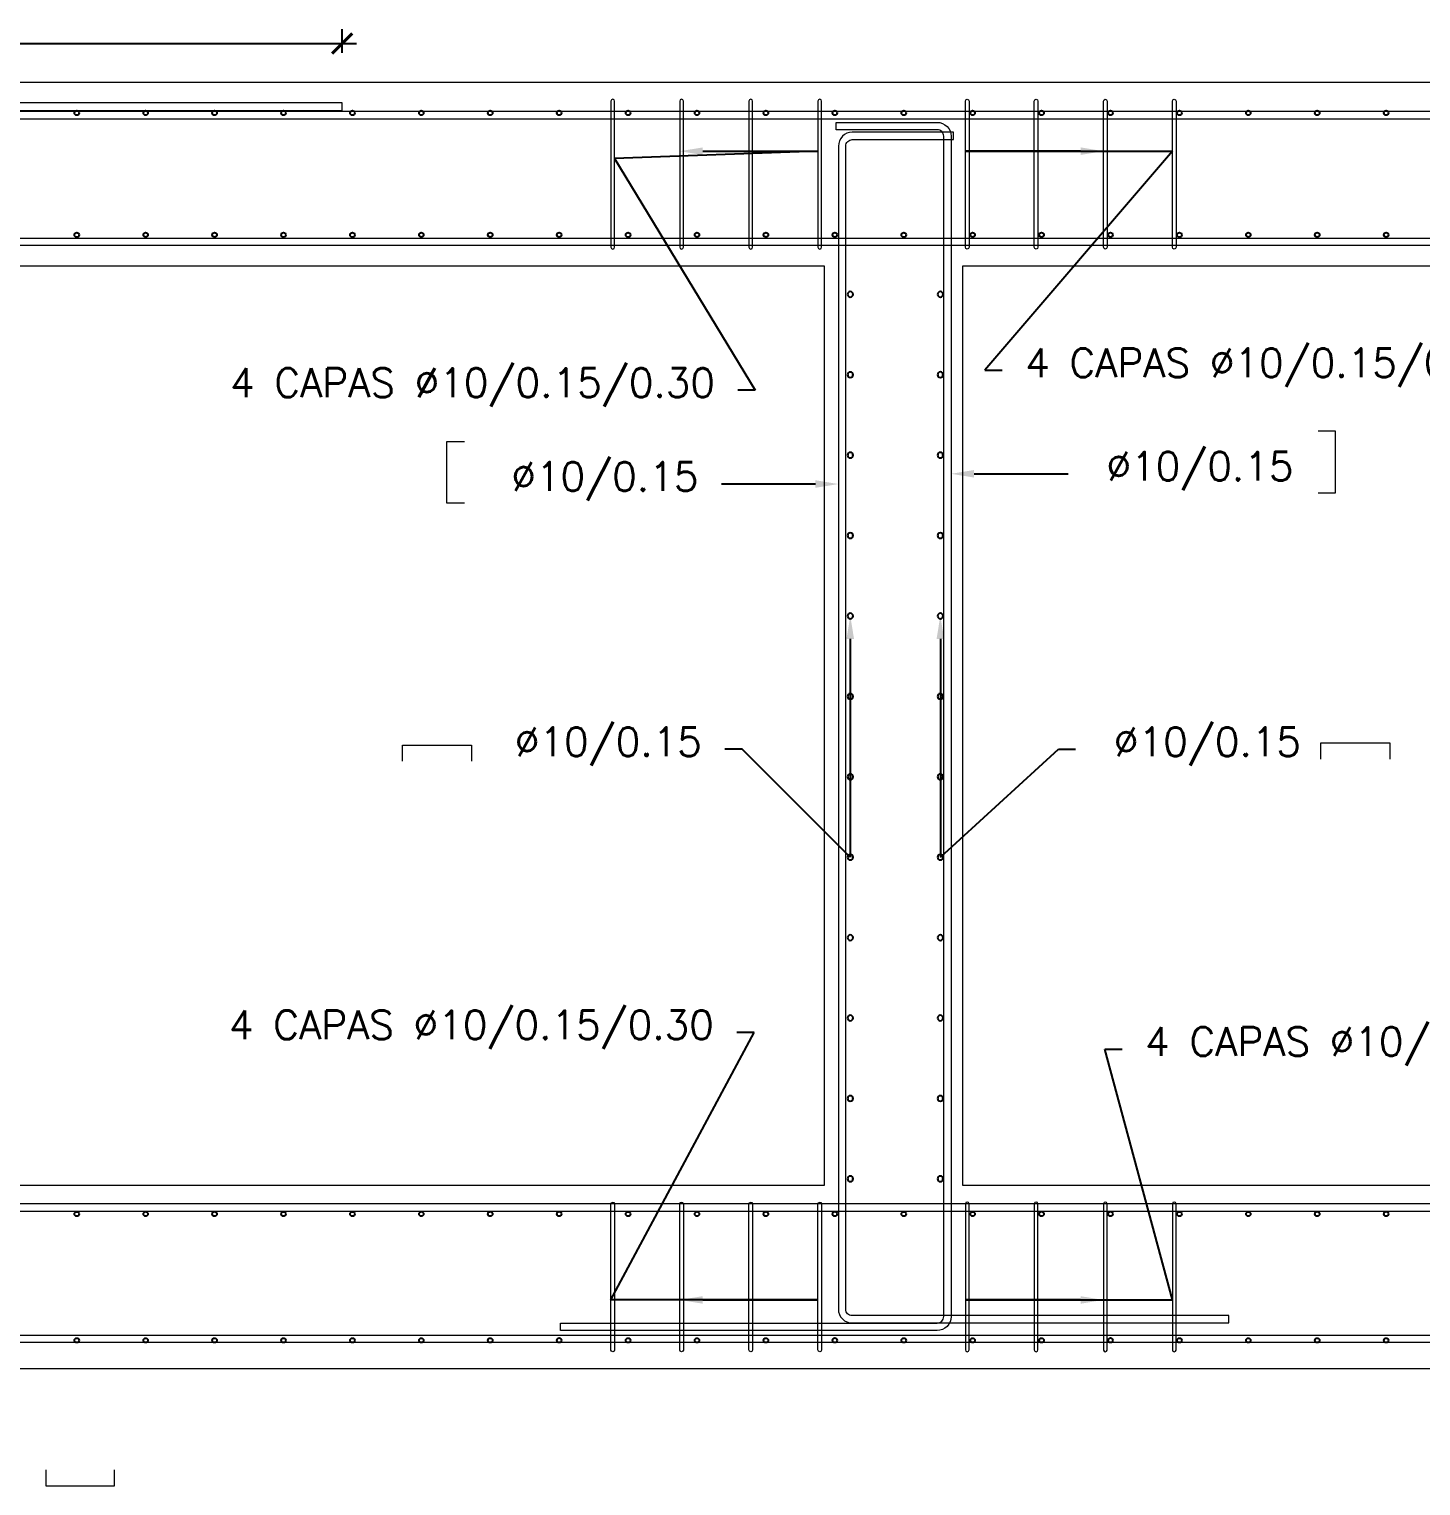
# Model space of a CAD drawing. Header units: metres. Extents: x 1291 to 1536, y 1774 to 1932.
# Drawn here: x 1356.186 to 1359.215, y 1789.94 to 1793.11 of the extents above; entities that cross this region are included whole.
import ezdxf
from ezdxf import colors
from ezdxf.entities.mleader import LeaderData, LeaderLine
from ezdxf.math import Vec2, Vec3

# ---------------------------------------------------------------- set-up
doc = ezdxf.new("R2010")
doc.units = ezdxf.units.M
doc.layers.add('Des', color=4, linetype='Continuous', lineweight=20)
doc.layers.add('YPSOM_ARMADURAS', color=164, linetype='Continuous')
doc.styles.add('YPSOM-TEXTO', font='romans.shx')
doc.dimstyles.new('YPSOM_25', dxfattribs={"dimscale": 0.025, "dimtxt": 2.5, "dimasz": 1.75, "dimexe": 1.25, "dimexo": 5, "dimtad": 1, "dimzin": 1, "dimdsep": 46, "dimtxsty": 'YPSOM-TEXTO', "dimblk": 'ARCHTICK', "dimcen": 0, "dimdle": 1.25, "dimclrd": 1, "dimclre": 9, "dimclrt": 2, "dimadec": 0, "dimazin": 0, "dimtfac": 1, "dimtmove": 0, "dimatfit": 3, "dimfxl": 1, "dimarcsym": 0})

# ---------------------------------------------------------------- blocks, each defined once
blk = doc.blocks.new('*U142')
at = {"layer": 'YPSOM_ARMADURAS'}
blk.add_circle((0, 0), 0.005, dxfattribs=at)
blk = doc.blocks.new('*U143')
at = {"layer": 'Des', "color": 0, "linetype": 'ByBlock', "lineweight": -2, "transparency": 16777216}
for p in [(-9.4755, -5.4879), (-9.6053, -5.5631), (-9.7351, -5.6383), (-9.8649, -5.7134), (-9.9947, -5.7886), (-10.1245, -5.8638), (-10.2543, -5.939), (-10.3841, -6.0142), (-10.5139, -6.0893), (-10.6437, -6.1645), (-10.7735, -6.2397), (-10.9033, -6.3149), (-11.0331, -6.39), (-11.1629, -6.4652), (-11.2927, -6.5404), (-11.4225, -6.6156), (-11.5523, -6.6907), (-11.6821, -6.7659), (-11.8119, -6.8411), (-11.9417, -6.9163)]:
    blk.add_blockref('*U142', p, dxfattribs=at)
blk = doc.blocks.new('*U138')
at = {"layer": 'YPSOM_ARMADURAS'}
blk.add_circle((0, 0), 0.005, dxfattribs=at)
blk = doc.blocks.new('*U139')
at = {"layer": 'Des', "color": 0, "linetype": 'ByBlock', "lineweight": -2, "transparency": 16777216}
for p in [(-9.4755, -5.4879), (-9.6053, -5.5631), (-9.7351, -5.6383), (-9.8649, -5.7134), (-9.9947, -5.7886), (-10.1245, -5.8638), (-10.2543, -5.939), (-10.3841, -6.0142), (-10.5139, -6.0893), (-10.6437, -6.1645), (-10.7735, -6.2397), (-10.9033, -6.3149), (-11.0331, -6.39), (-11.1629, -6.4652), (-11.2927, -6.5404), (-11.4225, -6.6156), (-11.5523, -6.6907), (-11.6821, -6.7659), (-11.8119, -6.8411), (-11.9417, -6.9163)]:
    blk.add_blockref('*U138', p, dxfattribs=at)
blk = doc.blocks.new('*U140')
at = {"layer": 'YPSOM_ARMADURAS'}
blk.add_circle((0, 0), 0.005, dxfattribs=at)
blk = doc.blocks.new('*U141')
at = {"layer": 'Des', "color": 0, "linetype": 'ByBlock', "lineweight": -2, "transparency": 16777216}
for p in [(-9.4755, -5.4879), (-9.6053, -5.5631), (-9.7351, -5.6383), (-9.8649, -5.7134), (-9.9947, -5.7886), (-10.1245, -5.8638), (-10.2543, -5.939), (-10.3841, -6.0142), (-10.5139, -6.0893), (-10.6437, -6.1645), (-10.7735, -6.2397), (-10.9033, -6.3149), (-11.0331, -6.39), (-11.1629, -6.4652), (-11.2927, -6.5404), (-11.4225, -6.6156), (-11.5523, -6.6907), (-11.6821, -6.7659), (-11.8119, -6.8411), (-11.9417, -6.9163)]:
    blk.add_blockref('*U140', p, dxfattribs=at)
blk = doc.blocks.new('*U210')
at = {"layer": 'YPSOM_ARMADURAS'}
blk.add_circle((0, 0), 0.005, dxfattribs=at)
blk = doc.blocks.new('*U211')
at = {"layer": 'Des', "color": 0, "linetype": 'ByBlock', "lineweight": -2, "transparency": 16777216}
for p in [(-9.4755, -5.4879), (-9.6053, -5.5631), (-9.7351, -5.6383), (-9.8649, -5.7134), (-9.9947, -5.7886), (-10.1245, -5.8638), (-10.2543, -5.939), (-10.3841, -6.0142), (-10.5139, -6.0893), (-10.6437, -6.1645), (-10.7735, -6.2397), (-10.9033, -6.3149), (-11.0331, -6.39), (-11.1629, -6.4652), (-11.2927, -6.5404), (-11.4225, -6.6156), (-11.5523, -6.6907), (-11.6821, -6.7659), (-11.8119, -6.8411), (-11.9417, -6.9163)]:
    blk.add_blockref('*U210', p, dxfattribs=at)
blk = doc.blocks.new('*U130')
at = {"layer": 'YPSOM_ARMADURAS'}
blk.add_circle((0, 0), 0.006, dxfattribs=at)
blk = doc.blocks.new('*U131')
at = {"layer": 'Des', "color": 0, "linetype": 'ByBlock', "lineweight": -2, "transparency": 16777216}
for p in [(0, 0), (0.0877, -0.1514), (0.1754, -0.3029), (0.2631, -0.4543), (0.3508, -0.6057), (0.4385, -0.7572), (0.5262, -0.9086), (0.6139, -1.06), (0.7017, -1.2115), (0.7894, -1.3629), (0.8771, -1.5144), (0.9648, -1.6658)]:
    blk.add_blockref('*U130', p, dxfattribs=at)
blk = doc.blocks.new('*U132')
at = {"layer": 'YPSOM_ARMADURAS'}
blk.add_circle((0, 0), 0.006, dxfattribs=at)
blk = doc.blocks.new('*U133')
at = {"layer": 'Des', "color": 0, "linetype": 'ByBlock', "lineweight": -2, "transparency": 16777216}
for p in [(0, 0), (0.0877, -0.1514), (0.1754, -0.3029), (0.2631, -0.4543), (0.3508, -0.6057), (0.4385, -0.7572), (0.5262, -0.9086), (0.6139, -1.06), (0.7017, -1.2115), (0.7894, -1.3629), (0.8771, -1.5144), (0.9648, -1.6658)]:
    blk.add_blockref('*U132', p, dxfattribs=at)
blk = doc.blocks.new('_ArchTick')
at = {"color": 0, "linetype": 'ByBlock', "const_width": 0.15}
blk.add_lwpolyline([(-0.5, -0.5), (0.5, 0.5)], dxfattribs=at)
blk = doc.blocks.new('*D217')
at = {"layer": 'Defpoints', "color": 0, "transparency": 16777216}
for p in [(1356.8668, 1793.079), (1354.9668, 1792.9148), (1356.8668, 1792.9335)]:
    blk.add_point(p, dxfattribs=at)
at = {"layer": 'Des', "color": 9, "lineweight": -2, "transparency": 16777216}
for p, q in [((1354.9668, 1793.0398), (1354.9668, 1793.1102)), ((1356.8668, 1793.0585), (1356.8668, 1793.1102))]:
    blk.add_line(p, q, dxfattribs=at)
at = {"layer": 'Des', "color": 1, "lineweight": -2, "transparency": 16777216}
blk.add_line((1354.9356, 1793.079), (1356.8981, 1793.079), dxfattribs=at)
at = {"layer": 'Des', "color": 1, "lineweight": -2, "transparency": 16777216, "xscale": 0.04375, "yscale": 0.04375, "zscale": 0.04375, "rotation": 180}
blk.add_blockref('_ArchTick', (1354.9668, 1793.079), dxfattribs=at)
at = {"layer": 'Des', "color": 1, "lineweight": -2, "transparency": 16777216, "xscale": 0.04375, "yscale": 0.04375, "zscale": 0.04375}
blk.add_blockref('_ArchTick', (1356.8668, 1793.079), dxfattribs=at)
at = {"layer": 'Des', "color": 2, "transparency": 16777216, "insert": (1355.9168, 1793.0321), "char_height": 0.0625, "attachment_point": 5, "rotation": 180, "style": 'YPSOM-TEXTO'}
blk.add_mtext('1.90', dxfattribs=at)
blk = doc.blocks.new('*U196')
at = {"layer": 'YPSOM_ARMADURAS'}
blk.add_circle((0, 0), 0.005, dxfattribs=at)
blk = doc.blocks.new('*U197')
at = {"layer": 'Des', "color": 0, "linetype": 'ByBlock', "lineweight": -2, "transparency": 16777216}
for p in [(-9.4755, -5.4879), (-9.6053, -5.5631), (-9.7351, -5.6383), (-9.8649, -5.7134), (-9.9947, -5.7886), (-10.1245, -5.8638), (-10.2543, -5.939), (-10.3841, -6.0142), (-10.5139, -6.0893), (-10.6437, -6.1645), (-10.7735, -6.2397), (-10.9033, -6.3149), (-11.0331, -6.39), (-11.1629, -6.4652), (-11.2927, -6.5404), (-11.4225, -6.6156), (-11.5523, -6.6907), (-11.6821, -6.7659), (-11.8119, -6.8411), (-11.9417, -6.9163)]:
    blk.add_blockref('*U196', p, dxfattribs=at)
blk = doc.blocks.new('*U188')
at = {"layer": 'YPSOM_ARMADURAS'}
blk.add_circle((0, 0), 0.005, dxfattribs=at)
blk = doc.blocks.new('*U189')
at = {"layer": 'Des', "color": 0, "linetype": 'ByBlock', "lineweight": -2, "transparency": 16777216}
for p in [(-9.4755, -5.4879), (-9.6053, -5.5631), (-9.7351, -5.6383), (-9.8649, -5.7134), (-9.9947, -5.7886), (-10.1245, -5.8638), (-10.2543, -5.939), (-10.3841, -6.0142), (-10.5139, -6.0893), (-10.6437, -6.1645), (-10.7735, -6.2397), (-10.9033, -6.3149), (-11.0331, -6.39), (-11.1629, -6.4652), (-11.2927, -6.5404), (-11.4225, -6.6156), (-11.5523, -6.6907), (-11.6821, -6.7659), (-11.8119, -6.8411), (-11.9417, -6.9163)]:
    blk.add_blockref('*U188', p, dxfattribs=at)
blk = doc.blocks.new('*U194')
at = {"layer": 'YPSOM_ARMADURAS'}
blk.add_circle((0, 0), 0.005, dxfattribs=at)
blk = doc.blocks.new('*U195')
at = {"layer": 'Des', "color": 0, "linetype": 'ByBlock', "lineweight": -2, "transparency": 16777216}
for p in [(-9.4755, -5.4879), (-9.6053, -5.5631), (-9.7351, -5.6383), (-9.8649, -5.7134), (-9.9947, -5.7886), (-10.1245, -5.8638), (-10.2543, -5.939), (-10.3841, -6.0142), (-10.5139, -6.0893), (-10.6437, -6.1645), (-10.7735, -6.2397), (-10.9033, -6.3149), (-11.0331, -6.39), (-11.1629, -6.4652), (-11.2927, -6.5404), (-11.4225, -6.6156), (-11.5523, -6.6907), (-11.6821, -6.7659), (-11.8119, -6.8411), (-11.9417, -6.9163)]:
    blk.add_blockref('*U194', p, dxfattribs=at)
blk = doc.blocks.new('*U192')
at = {"layer": 'YPSOM_ARMADURAS'}
blk.add_circle((0, 0), 0.005, dxfattribs=at)
blk = doc.blocks.new('*U193')
at = {"layer": 'Des', "color": 0, "linetype": 'ByBlock', "lineweight": -2, "transparency": 16777216}
for p in [(-9.4755, -5.4879), (-9.6053, -5.5631), (-9.7351, -5.6383), (-9.8649, -5.7134), (-9.9947, -5.7886), (-10.1245, -5.8638), (-10.2543, -5.939), (-10.3841, -6.0142), (-10.5139, -6.0893), (-10.6437, -6.1645), (-10.7735, -6.2397), (-10.9033, -6.3149), (-11.0331, -6.39), (-11.1629, -6.4652), (-11.2927, -6.5404), (-11.4225, -6.6156), (-11.5523, -6.6907), (-11.6821, -6.7659), (-11.8119, -6.8411), (-11.9417, -6.9163)]:
    blk.add_blockref('*U192', p, dxfattribs=at)
blk = doc.blocks.new('*U180')
at = {"layer": 'YPSOM_ARMADURAS'}
blk.add_circle((0, 0), 0.006, dxfattribs=at)
blk = doc.blocks.new('*U181')
at = {"layer": 'Des', "color": 0, "linetype": 'ByBlock', "lineweight": -2, "transparency": 16777216}
for p in [(0, 0), (0.0877, -0.1514), (0.1754, -0.3029), (0.2631, -0.4543), (0.3508, -0.6057), (0.4385, -0.7572), (0.5262, -0.9086), (0.6139, -1.06), (0.7017, -1.2115), (0.7894, -1.3629), (0.8771, -1.5144), (0.9648, -1.6658)]:
    blk.add_blockref('*U180', p, dxfattribs=at)
blk = doc.blocks.new('*U182')
at = {"layer": 'YPSOM_ARMADURAS'}
blk.add_circle((0, 0), 0.006, dxfattribs=at)
blk = doc.blocks.new('*U183')
at = {"layer": 'Des', "color": 0, "linetype": 'ByBlock', "lineweight": -2, "transparency": 16777216}
for p in [(0, 0), (0.0877, -0.1514), (0.1754, -0.3029), (0.2631, -0.4543), (0.3508, -0.6057), (0.4385, -0.7572), (0.5262, -0.9086), (0.6139, -1.06), (0.7017, -1.2115), (0.7894, -1.3629), (0.8771, -1.5144), (0.9648, -1.6658)]:
    blk.add_blockref('*U182', p, dxfattribs=at)
blk = doc.blocks.new('*D287')
at = {"layer": 'Defpoints', "color": 0, "transparency": 16777216}
for p in [(1356.8668, 1793.079), (1354.9668, 1792.9148), (1356.8668, 1792.9335)]:
    blk.add_point(p, dxfattribs=at)
at = {"layer": 'Des', "color": 9, "lineweight": -2, "transparency": 16777216}
for p, q in [((1354.9668, 1793.0398), (1354.9668, 1793.1102)), ((1356.8668, 1793.0585), (1356.8668, 1793.1102))]:
    blk.add_line(p, q, dxfattribs=at)
at = {"layer": 'Des', "color": 1, "lineweight": -2, "transparency": 16777216}
blk.add_line((1354.9356, 1793.079), (1356.8981, 1793.079), dxfattribs=at)
at = {"layer": 'Des', "color": 1, "lineweight": -2, "transparency": 16777216, "xscale": 0.04375, "yscale": 0.04375, "zscale": 0.04375, "rotation": 180}
blk.add_blockref('_ArchTick', (1354.9668, 1793.079), dxfattribs=at)
at = {"layer": 'Des', "color": 1, "lineweight": -2, "transparency": 16777216, "xscale": 0.04375, "yscale": 0.04375, "zscale": 0.04375}
blk.add_blockref('_ArchTick', (1356.8668, 1793.079), dxfattribs=at)
at = {"layer": 'Des', "color": 2, "transparency": 16777216, "insert": (1355.9168, 1793.0321), "char_height": 0.0625, "attachment_point": 5, "rotation": 180, "style": 'YPSOM-TEXTO'}
blk.add_mtext('1.90', dxfattribs=at)

msp = doc.modelspace()

# ---------------------------------------------------------------- linework, layer by layer
at = {"layer": 'Des', "color": 9, "elevation": 40.44465}
for points in [[(1345.01682, 1792.99446), (1362.51682, 1792.99446), (1362.51682, 1790.19446), (1345.01682, 1790.19446)], [(1345.01682, 1792.99446), (1362.51682, 1792.99446), (1362.51682, 1790.19446), (1345.01682, 1790.19446)], [(1357.91682, 1790.59446), (1357.91682, 1792.59446), (1353.91682, 1792.59446), (1353.91682, 1790.59446)], [(1357.91682, 1790.59446), (1357.91682, 1792.59446), (1353.91682, 1792.59446), (1353.91682, 1790.59446)], [(1362.21682, 1790.59446), (1362.21682, 1792.59446), (1358.21682, 1792.59446), (1358.21682, 1790.59446)], [(1362.21682, 1790.59446), (1362.21682, 1792.59446), (1358.21682, 1792.59446), (1358.21682, 1790.59446)]]:
    msp.add_lwpolyline(points, close=True, dxfattribs=at)
for points in [[(1356.86682, 1792.93346), (1356.86682, 1792.94946), (1345.09182, 1792.94946, 0.4142136), (1345.06182, 1792.91946), (1345.06182, 1792.59946), (1345.07782, 1792.59946), (1345.07782, 1792.91946, -0.4142136), (1345.09182, 1792.93346)], [(1356.86682, 1792.93346), (1356.86682, 1792.94946), (1345.09182, 1792.94946, 0.4142136), (1345.06182, 1792.91946), (1345.06182, 1792.59946), (1345.07782, 1792.59946), (1345.07782, 1792.91946, -0.4142136), (1345.09182, 1792.93346)], [(1357.4597, 1792.63554), (1357.4597, 1792.95354, 1), (1357.4517, 1792.95354), (1357.4517, 1792.63554, 1)], [(1357.4597, 1792.63554), (1357.4597, 1792.95354, 1), (1357.4517, 1792.95354), (1357.4517, 1792.63554, 1)], [(1357.6097, 1792.63554), (1357.6097, 1792.95354, 1), (1357.6017, 1792.95354), (1357.6017, 1792.63554, 1)], [(1357.6097, 1792.63554), (1357.6097, 1792.95354, 1), (1357.6017, 1792.95354), (1357.6017, 1792.63554, 1)], [(1357.76031, 1792.63546), (1357.76031, 1792.95346, 1), (1357.75231, 1792.95346), (1357.75231, 1792.63546, 1)], [(1357.76031, 1792.63546), (1357.76031, 1792.95346, 1), (1357.75231, 1792.95346), (1357.75231, 1792.63546, 1)], [(1357.91031, 1792.63546), (1357.91031, 1792.95346, 1), (1357.90231, 1792.95346), (1357.90231, 1792.63546, 1)], [(1357.91031, 1792.63546), (1357.91031, 1792.95346, 1), (1357.90231, 1792.95346), (1357.90231, 1792.63546, 1)], [(1358.22332, 1792.63546), (1358.22332, 1792.95346, -1), (1358.23132, 1792.95346), (1358.23132, 1792.63546, -1)], [(1358.22332, 1792.63546), (1358.22332, 1792.95346, -1), (1358.23132, 1792.95346), (1358.23132, 1792.63546, -1)], [(1358.37332, 1792.63546), (1358.37332, 1792.95346, -1), (1358.38132, 1792.95346), (1358.38132, 1792.63546, -1)], [(1358.37332, 1792.63546), (1358.37332, 1792.95346, -1), (1358.38132, 1792.95346), (1358.38132, 1792.63546, -1)], [(1358.52393, 1792.63554), (1358.52393, 1792.95354, -1), (1358.53193, 1792.95354), (1358.53193, 1792.63554, -1)], [(1358.52393, 1792.63554), (1358.52393, 1792.95354, -1), (1358.53193, 1792.95354), (1358.53193, 1792.63554, -1)], [(1358.67393, 1792.63554), (1358.67393, 1792.95354, -1), (1358.68193, 1792.95354), (1358.68193, 1792.63554, -1)], [(1358.67393, 1792.63554), (1358.67393, 1792.95354, -1), (1358.68193, 1792.95354), (1358.68193, 1792.63554, -1)], [(1354.96682, 1792.93079), (1354.96682, 1792.91479), (1362.3935, 1792.91479, -0.4142136), (1362.4075, 1792.90079), (1362.4075, 1792.58079), (1362.4235, 1792.58079), (1362.4235, 1792.90079, 0.4142136), (1362.3935, 1792.93079)], [(1354.96682, 1792.93079), (1354.96682, 1792.91479), (1362.3935, 1792.91479, -0.4142136), (1362.4075, 1792.90079), (1362.4075, 1792.58079), (1362.4235, 1792.58079), (1362.4235, 1792.90079, 0.4142136), (1362.3935, 1792.93079)], [(1362.39802, 1792.90563), (1362.39802, 1792.66946, -0.4142136), (1362.36802, 1792.63946), (1345.14021, 1792.63946, -0.4142136), (1345.11021, 1792.66946), (1345.11021, 1792.89621), (1345.12621, 1792.89621), (1345.12621, 1792.66946, 0.4142136), (1345.14021, 1792.65546), (1362.36802, 1792.65546, 0.4142136), (1362.38202, 1792.66946), (1362.38202, 1792.90563)], [(1362.39802, 1792.90563), (1362.39802, 1792.66946, -0.4142136), (1362.36802, 1792.63946), (1345.14021, 1792.63946, -0.4142136), (1345.11021, 1792.66946), (1345.11021, 1792.89621), (1345.12621, 1792.89621), (1345.12621, 1792.66946, 0.4142136), (1345.14021, 1792.65546), (1362.36802, 1792.65546, 0.4142136), (1362.38202, 1792.66946), (1362.38202, 1792.90563)], [(1358.79682, 1790.31017), (1357.97682, 1790.31017, -0.4142136), (1357.96282, 1790.32417), (1357.96313, 1792.85574, -0.4142136), (1357.97713, 1792.86974), (1358.19713, 1792.86974), (1358.19713, 1792.88574), (1357.97713, 1792.88574, 0.4142136), (1357.94713, 1792.85574), (1357.94682, 1790.32417, 0.4142136), (1357.97682, 1790.29417), (1358.79682, 1790.29417)], [(1358.79682, 1790.31017), (1357.97682, 1790.31017, -0.4142136), (1357.96282, 1790.32417), (1357.96313, 1792.85574, -0.4142136), (1357.97713, 1792.86974), (1358.19713, 1792.86974), (1358.19713, 1792.88574), (1357.97713, 1792.88574, 0.4142136), (1357.94713, 1792.85574), (1357.94682, 1790.32417, 0.4142136), (1357.97682, 1790.29417), (1358.79682, 1790.29417)], [(1350.89182, 1790.25187), (1350.89182, 1790.26787), (1362.44182, 1790.26787, 0.4142136), (1362.45582, 1790.28187), (1362.45582, 1792.04446), (1362.47182, 1792.04446), (1362.47182, 1790.28187, -0.4142136), (1362.44182, 1790.25187)], [(1350.89182, 1790.25187), (1350.89182, 1790.26787), (1362.44182, 1790.26787, 0.4142136), (1362.45582, 1790.28187), (1362.45582, 1792.04446), (1362.47182, 1792.04446), (1362.47182, 1790.28187, -0.4142136), (1362.44182, 1790.25187)], [(1362.44285, 1790.23419), (1362.44285, 1790.52378, 0.4142136), (1362.41285, 1790.55378), (1345.11544, 1790.55378, 0.4142136), (1345.08544, 1790.52378), (1345.08544, 1790.23498), (1345.10144, 1790.23498), (1345.10144, 1790.52378, -0.4142136), (1345.11544, 1790.53778), (1362.41285, 1790.53778, -0.4142136), (1362.42685, 1790.52378), (1362.42685, 1790.23419)], [(1362.44285, 1790.23419), (1362.44285, 1790.52378, 0.4142136), (1362.41285, 1790.55378), (1345.11544, 1790.55378, 0.4142136), (1345.08544, 1790.52378), (1345.08544, 1790.23498), (1345.10144, 1790.23498), (1345.10144, 1790.52378, -0.4142136), (1345.11544, 1790.53778), (1362.41285, 1790.53778, -0.4142136), (1362.42685, 1790.52378), (1362.42685, 1790.23419)], [(1357.4597, 1790.55338), (1357.4597, 1790.23538, -1), (1357.4517, 1790.23538), (1357.4517, 1790.55338, -1)], [(1357.4597, 1790.55338), (1357.4597, 1790.23538, -1), (1357.4517, 1790.23538), (1357.4517, 1790.55338, -1)], [(1357.6097, 1790.55338), (1357.6097, 1790.23538, -1), (1357.6017, 1790.23538), (1357.6017, 1790.55338, -1)], [(1357.6097, 1790.55338), (1357.6097, 1790.23538, -1), (1357.6017, 1790.23538), (1357.6017, 1790.55338, -1)], [(1357.76031, 1790.55346), (1357.76031, 1790.23546, -1), (1357.75231, 1790.23546), (1357.75231, 1790.55346, -1)], [(1357.76031, 1790.55346), (1357.76031, 1790.23546, -1), (1357.75231, 1790.23546), (1357.75231, 1790.55346, -1)], [(1357.91031, 1790.55346), (1357.91031, 1790.23546, -1), (1357.90231, 1790.23546), (1357.90231, 1790.55346, -1)], [(1357.91031, 1790.55346), (1357.91031, 1790.23546, -1), (1357.90231, 1790.23546), (1357.90231, 1790.55346, -1)], [(1358.22332, 1790.55346), (1358.22332, 1790.23546, 1), (1358.23132, 1790.23546), (1358.23132, 1790.55346, 1)], [(1358.22332, 1790.55346), (1358.22332, 1790.23546, 1), (1358.23132, 1790.23546), (1358.23132, 1790.55346, 1)], [(1358.37332, 1790.55346), (1358.37332, 1790.23546, 1), (1358.38132, 1790.23546), (1358.38132, 1790.55346, 1)], [(1358.37332, 1790.55346), (1358.37332, 1790.23546, 1), (1358.38132, 1790.23546), (1358.38132, 1790.55346, 1)], [(1358.52393, 1790.55338), (1358.52393, 1790.23538, 1), (1358.53193, 1790.23538), (1358.53193, 1790.55338, 1)], [(1358.52393, 1790.55338), (1358.52393, 1790.23538, 1), (1358.53193, 1790.23538), (1358.53193, 1790.55338, 1)], [(1358.67393, 1790.55338), (1358.67393, 1790.23538, 1), (1358.68193, 1790.23538), (1358.68193, 1790.55338, 1)], [(1358.67393, 1790.55338), (1358.67393, 1790.23538, 1), (1358.68193, 1790.23538), (1358.68193, 1790.55338, 1)]]:
    msp.add_lwpolyline(points, format="xyb", close=True, dxfattribs=at)
msp.add_lwpolyline([(1357.94217, 1792.8913), (1357.94217, 1792.9073), (1358.16217, 1792.9073, -0.4142136), (1358.19217, 1792.8773), (1358.19217, 1790.308, -0.4142136), (1358.16217, 1790.278), (1357.34217, 1790.278), (1357.34217, 1790.294), (1358.16217, 1790.294, 0.4142136), (1358.17617, 1790.308), (1358.17617, 1792.8773, 0.4142136), (1358.16217, 1792.8913), (1357.94217, 1792.8913)], format="xyb", dxfattribs=at)
msp.add_lwpolyline([(1357.94217, 1792.8913), (1357.94217, 1792.9073), (1358.16217, 1792.9073, -0.4142136), (1358.19217, 1792.8773), (1358.19217, 1790.308, -0.4142136), (1358.16217, 1790.278), (1357.34217, 1790.278), (1357.34217, 1790.294), (1358.16217, 1790.294, 0.4142136), (1358.17617, 1790.308), (1358.17617, 1792.8773, 0.4142136), (1358.16217, 1792.8913), (1357.94217, 1792.8913)], format="xyb", dxfattribs=at)
at = {"layer": 'Des', "color": 9, "elevation": 76.49915}
for points in [[(1358.9913, 1792.10093), (1359.02915, 1792.10093), (1359.02915, 1792.23521), (1358.9913, 1792.23521)], [(1358.9913, 1792.10093), (1359.02915, 1792.10093), (1359.02915, 1792.23521), (1358.9913, 1792.23521)], [(1357.13281, 1792.07863), (1357.09496, 1792.07863), (1357.09496, 1792.21291), (1357.13281, 1792.21291)], [(1357.13281, 1792.07863), (1357.09496, 1792.07863), (1357.09496, 1792.21291), (1357.13281, 1792.21291)], [(1356.99806, 1791.51675), (1356.99806, 1791.55175), (1357.14806, 1791.55175), (1357.14806, 1791.51675)], [(1356.99806, 1791.51675), (1356.99806, 1791.55175), (1357.14806, 1791.55175), (1357.14806, 1791.51675)], [(1358.99708, 1791.52161), (1358.99708, 1791.55661), (1359.14708, 1791.55661), (1359.14708, 1791.52161)], [(1358.99708, 1791.52161), (1358.99708, 1791.55661), (1359.14708, 1791.55661), (1359.14708, 1791.52161)], [(1356.22169, 1789.97467), (1356.22169, 1789.93967), (1356.37169, 1789.93967), (1356.37169, 1789.97467)], [(1356.22169, 1789.97467), (1356.22169, 1789.93967), (1356.37169, 1789.93967), (1356.37169, 1789.97467)]]:
    msp.add_lwpolyline(points, dxfattribs=at)

# ---------------------------------------------------------------- block references
at = {"layer": 'Des', "color": 9, "rotation": 149.9219293539946}
for name, p in [('*U141', (1345.33915, 1792.92789, 40.44465)), ('*U195', (1345.33915, 1792.92789, 40.44465)), ('*U211', (1345.33915, 1792.66242, 40.44465)), ('*U193', (1345.33915, 1792.66242, 40.44465)), ('*U143', (1345.33915, 1790.53146, 40.44465)), ('*U197', (1345.33915, 1790.53146, 40.44465)), ('*U139', (1345.33915, 1790.25646, 40.44465)), ('*U189', (1345.33915, 1790.25646, 40.44465))]:
    msp.add_blockref(name, p, dxfattribs=at)
at = {"layer": 'Des', "color": 9, "xscale": -1, "rotation": 210.0780705469837}
for name, p in [('*U133', (1357.97282, 1790.60792, 40.44465)), ('*U183', (1357.97282, 1790.60792, 40.44465)), ('*U131', (1358.16882, 1790.60793, 40.44465)), ('*U181', (1358.16882, 1790.60793, 40.44465))]:
    msp.add_blockref(name, p, dxfattribs=at)

# ---------------------------------------------------------------- dimensions: what is measured, and where the dimension line sits
at = {"layer": 'Des', "color": 9}
for picture in ['*D217', '*D287']:
    dim = msp.add_linear_dim(base=(1356.86682, 1793.07897, 40.44465), p1=(1354.96682, 1792.91479, 40.44465), p2=(1356.86682, 1792.93346, 40.44465), dimstyle='YPSOM_25', dxfattribs=at)
    dim.commit()
    dim.dimension.update_dxf_attribs({"geometry": picture, "text_midpoint": (1355.91682, 1793.0321, 40.44465)})

# ---------------------------------------------------------------- leaders
ml = msp.add_multileader_mtext('Standard', dxfattribs=at)
ml.set_content('4 CAPAS Ø10/0.15/0.30', color=2, style='YPSOM-TEXTO')
ml.set_leader_properties(color=1)
ml.build(insert=Vec2(0, 0))
ml.multileader.update_dxf_attribs({"text_left_attachment_type": 2, "text_right_attachment_type": 2, "dogleg_length": 1.5, "arrow_head_size": 0.05, "scale": 0.025})
ctx = ml.context
ctx.base_point, ctx.scale, ctx.char_height, ctx.arrow_head_size, ctx.landing_gap_size, ctx.plane_origin, ctx.plane_x_axis, ctx.plane_y_axis = Vec3(1356.43779, 1792.32435, 40.44465), 0.025, 0.0625, 0.05, 0.05, Vec3(1358.4017, 1792.74454, 40.44465), Vec3(1, 0, 0), Vec3(0, 1, 0)
ctx.left_attachment, ctx.right_attachment, ctx.text_align_type = 2, 2, 2
notes = []
notes.append((ctx, [(1, (1, 1, 0), (1357.76577, 1792.32435, 40.44465), (-1, 0, 0), 0.0375, [(0, [(1357.6017, 1792.84454, 40.44465), (1357.7517, 1792.84454, 40.44465), (1357.9017, 1792.84454, 40.44465), (1357.4597, 1792.8286, 40.44465)], 0, [])])]))
ctx.mtext.insert, ctx.mtext.text_direction, ctx.mtext.alignment, ctx.mtext.flow_direction = Vec3(1357.67827, 1792.37197, 40.44465), Vec3(1, 0, 0), 3, 5
ml = msp.add_multileader_mtext('Standard', dxfattribs=at)
ml.set_content('4 CAPAS Ø10/0.15/0.30', color=2, style='YPSOM-TEXTO')
ml.set_leader_properties(color=1)
ml.build(insert=Vec2(0, 0))
ml.multileader.update_dxf_attribs({"text_left_attachment_type": 2, "text_right_attachment_type": 2, "dogleg_length": 1.5, "arrow_head_size": 0.05, "scale": 0.025})
ctx = ml.context
ctx.base_point, ctx.scale, ctx.char_height, ctx.arrow_head_size, ctx.landing_gap_size, ctx.plane_origin, ctx.plane_x_axis, ctx.plane_y_axis = Vec3(1356.43779, 1792.32435, 40.44465), 0.025, 0.0625, 0.05, 0.05, Vec3(1358.4017, 1792.74454, 40.44465), Vec3(1, 0, 0), Vec3(0, 1, 0)
ctx.left_attachment, ctx.right_attachment, ctx.text_align_type = 2, 2, 2
notes.append((ctx, [(1, (1, 1, 0), (1357.76577, 1792.32435, 40.44465), (-1, 0, 0), 0.0375, [(0, [(1357.6017, 1792.84454, 40.44465), (1357.7517, 1792.84454, 40.44465), (1357.9017, 1792.84454, 40.44465), (1357.4597, 1792.8286, 40.44465)], 0, [])])]))
ctx.mtext.insert, ctx.mtext.text_direction, ctx.mtext.alignment, ctx.mtext.flow_direction = Vec3(1357.67827, 1792.37197, 40.44465), Vec3(1, 0, 0), 3, 5
ml = msp.add_multileader_mtext('Standard', dxfattribs=at)
ml.set_content('4 CAPAS Ø10/0.15/0.30', color=2, style='YPSOM-TEXTO')
ml.set_leader_properties(color=1)
ml.build(insert=Vec2(0, 0))
ml.multileader.update_dxf_attribs({"text_left_attachment_type": 2, "text_right_attachment_type": 2, "dogleg_length": 1.5, "arrow_head_size": 0.05, "scale": 0.025})
ctx = ml.context
ctx.base_point, ctx.scale, ctx.char_height, ctx.arrow_head_size, ctx.landing_gap_size, ctx.plane_origin, ctx.plane_x_axis, ctx.plane_y_axis = Vec3(1358.30348, 1792.36763, 40.44465), 0.025, 0.0625, 0.05, 0.05, Vec3(1358.72393, 1792.74462, 40.44465), Vec3(1, 0, 0), Vec3(0, 1, 0)
ctx.left_attachment, ctx.right_attachment = 2, 2
notes.append((ctx, [(1, (1, 1, 0), (1358.26598, 1792.36763, 40.44465), (1, 0, 0), 0.0375, [(2, [(1358.52393, 1792.84462, 40.44465), (1358.37393, 1792.84462, 40.44465), (1358.22393, 1792.84462, 40.44465), (1358.67393, 1792.84462, 40.44465)], 0, [])])]))
ctx.mtext.insert, ctx.mtext.text_direction, ctx.mtext.rotation, ctx.mtext.flow_direction = Vec3(1358.35348, 1792.41525, 40.44465), Vec3(1, 0, 0), 6.2831853, 5
ml = msp.add_multileader_mtext('Standard', dxfattribs=at)
ml.set_content('4 CAPAS Ø10/0.15/0.30', color=2, style='YPSOM-TEXTO')
ml.set_leader_properties(color=1)
ml.build(insert=Vec2(0, 0))
ml.multileader.update_dxf_attribs({"text_left_attachment_type": 2, "text_right_attachment_type": 2, "dogleg_length": 1.5, "arrow_head_size": 0.05, "scale": 0.025})
ctx = ml.context
ctx.base_point, ctx.scale, ctx.char_height, ctx.arrow_head_size, ctx.landing_gap_size, ctx.plane_origin, ctx.plane_x_axis, ctx.plane_y_axis = Vec3(1358.30348, 1792.36763, 40.44465), 0.025, 0.0625, 0.05, 0.05, Vec3(1358.72393, 1792.74462, 40.44465), Vec3(1, 0, 0), Vec3(0, 1, 0)
ctx.left_attachment, ctx.right_attachment = 2, 2
notes.append((ctx, [(1, (1, 1, 0), (1358.26598, 1792.36763, 40.44465), (1, 0, 0), 0.0375, [(2, [(1358.52393, 1792.84462, 40.44465), (1358.37393, 1792.84462, 40.44465), (1358.22393, 1792.84462, 40.44465), (1358.67393, 1792.84462, 40.44465)], 0, [])])]))
ctx.mtext.insert, ctx.mtext.text_direction, ctx.mtext.rotation, ctx.mtext.flow_direction = Vec3(1358.35348, 1792.41525, 40.44465), Vec3(1, 0, 0), 6.2831853, 5
ml = msp.add_multileader_mtext('Standard', dxfattribs=at)
ml.set_content('Ø10/0.15', color=2, style='YPSOM-TEXTO')
ml.set_leader_properties(color=1)
ml.build(insert=Vec2(0, 0))
ml.multileader.update_dxf_attribs({"text_left_attachment_type": 2, "text_right_attachment_type": 2, "dogleg_length": 1.5, "arrow_head_size": 0.05, "scale": 0.025})
ctx = ml.context
ctx.base_point, ctx.scale, ctx.char_height, ctx.arrow_head_size, ctx.landing_gap_size, ctx.plane_origin, ctx.plane_x_axis, ctx.plane_y_axis = Vec3(1358.44697, 1792.14244, 40.44465), 0.025, 0.0625, 0.05, 0.05, Vec3(1358.69217, 1792.14244, 40.44465), Vec3(1, 0, 0), Vec3(0, 1, 0)
ctx.left_attachment, ctx.right_attachment, ctx.text_align_type = 2, 2, 2
notes.append((ctx, [(0, (1, 1, 0), (1358.40947, 1792.14244, 40.44465), (1, 0, 0), 0.0375, [(0, [(1358.19217, 1792.14244, 40.44465)], 0, [])])]))
ctx.mtext.insert, ctx.mtext.text_direction, ctx.mtext.alignment, ctx.mtext.flow_direction = Vec3(1358.93744, 1792.19006, 40.44465), Vec3(1, 0, 0), 3, 5
ml = msp.add_multileader_mtext('Standard', dxfattribs=at)
ml.set_content('Ø10/0.15', color=2, style='YPSOM-TEXTO')
ml.set_leader_properties(color=1)
ml.build(insert=Vec2(0, 0))
ml.multileader.update_dxf_attribs({"text_left_attachment_type": 2, "text_right_attachment_type": 2, "dogleg_length": 1.5, "arrow_head_size": 0.05, "scale": 0.025})
ctx = ml.context
ctx.base_point, ctx.scale, ctx.char_height, ctx.arrow_head_size, ctx.landing_gap_size, ctx.plane_origin, ctx.plane_x_axis, ctx.plane_y_axis = Vec3(1358.44697, 1792.14244, 40.44465), 0.025, 0.0625, 0.05, 0.05, Vec3(1358.69217, 1792.14244, 40.44465), Vec3(1, 0, 0), Vec3(0, 1, 0)
ctx.left_attachment, ctx.right_attachment, ctx.text_align_type = 2, 2, 2
notes.append((ctx, [(0, (1, 1, 0), (1358.40947, 1792.14244, 40.44465), (1, 0, 0), 0.0375, [(0, [(1358.19217, 1792.14244, 40.44465)], 0, [])])]))
ctx.mtext.insert, ctx.mtext.text_direction, ctx.mtext.alignment, ctx.mtext.flow_direction = Vec3(1358.93744, 1792.19006, 40.44465), Vec3(1, 0, 0), 3, 5
ml = msp.add_multileader_mtext('Standard', dxfattribs=at)
ml.set_content('Ø10/0.15', color=2, style='YPSOM-TEXTO')
ml.set_leader_properties(color=1)
ml.build(insert=Vec2(0, 0))
ml.multileader.update_dxf_attribs({"text_left_attachment_type": 2, "text_right_attachment_type": 2, "dogleg_length": 1.5, "arrow_head_size": 0.05, "scale": 0.025})
ctx = ml.context
ctx.base_point, ctx.scale, ctx.char_height, ctx.arrow_head_size, ctx.landing_gap_size, ctx.plane_origin, ctx.plane_x_axis, ctx.plane_y_axis = Vec3(1357.15177, 1792.12014, 40.44465), 0.025, 0.0625, 0.05, 0.05, Vec3(1358.44704, 1792.12014, 40.44465), Vec3(1, 0, 0), Vec3(0, 1, 0)
ctx.left_attachment, ctx.right_attachment, ctx.text_align_type = 2, 2, 2
notes.append((ctx, [(0, (1, 1, 0), (1357.72975, 1792.12014, 40.44465), (-1, 0, 0), 0.0375, [(0, [(1357.94704, 1792.12014, 40.44465)], 0, [])])]))
ctx.mtext.insert, ctx.mtext.text_direction, ctx.mtext.rotation, ctx.mtext.alignment, ctx.mtext.flow_direction = Vec3(1357.64225, 1792.16776, 40.44465), Vec3(1, 0, 0), 6.2831853, 3, 5
ml = msp.add_multileader_mtext('Standard', dxfattribs=at)
ml.set_content('Ø10/0.15', color=2, style='YPSOM-TEXTO')
ml.set_leader_properties(color=1)
ml.build(insert=Vec2(0, 0))
ml.multileader.update_dxf_attribs({"text_left_attachment_type": 2, "text_right_attachment_type": 2, "dogleg_length": 1.5, "arrow_head_size": 0.05, "scale": 0.025})
ctx = ml.context
ctx.base_point, ctx.scale, ctx.char_height, ctx.arrow_head_size, ctx.landing_gap_size, ctx.plane_origin, ctx.plane_x_axis, ctx.plane_y_axis = Vec3(1357.15177, 1792.12014, 40.44465), 0.025, 0.0625, 0.05, 0.05, Vec3(1358.44704, 1792.12014, 40.44465), Vec3(1, 0, 0), Vec3(0, 1, 0)
ctx.left_attachment, ctx.right_attachment, ctx.text_align_type = 2, 2, 2
notes.append((ctx, [(0, (1, 1, 0), (1357.72975, 1792.12014, 40.44465), (-1, 0, 0), 0.0375, [(0, [(1357.94704, 1792.12014, 40.44465)], 0, [])])]))
ctx.mtext.insert, ctx.mtext.text_direction, ctx.mtext.rotation, ctx.mtext.alignment, ctx.mtext.flow_direction = Vec3(1357.64225, 1792.16776, 40.44465), Vec3(1, 0, 0), 6.2831853, 3, 5
ml = msp.add_multileader_mtext('Standard', dxfattribs=at)
ml.set_content('Ø10/0.15', color=2, style='YPSOM-TEXTO')
ml.set_leader_properties(color=1)
ml.build(insert=Vec2(0, 0))
ml.multileader.update_dxf_attribs({"text_left_attachment_type": 2, "text_right_attachment_type": 2, "dogleg_length": 1.5, "arrow_head_size": 0.05, "scale": 0.025})
ctx = ml.context
ctx.base_point, ctx.scale, ctx.char_height, ctx.arrow_head_size, ctx.landing_gap_size, ctx.plane_origin, ctx.plane_x_axis, ctx.plane_y_axis = Vec3(1357.15934, 1791.54293, 40.44465), 0.025, 0.0625, 0.05, 0.05, Vec3(1358.49431, 1791.83293, 40.44465), Vec3(1, 0, 0), Vec3(0, 1, 0)
ctx.left_attachment, ctx.right_attachment, ctx.text_align_type = 2, 2, 2
notes.append((ctx, [(0, (1, 1, 0), (1357.73732, 1791.54293, 40.44465), (-1, 0, 0), 0.0375, [(1, [(1357.97282, 1791.83292, 40.44465), (1357.97282, 1791.30792, 40.44465)], 0, [])])]))
ctx.mtext.insert, ctx.mtext.text_direction, ctx.mtext.alignment, ctx.mtext.flow_direction = Vec3(1357.64982, 1791.59055, 40.44465), Vec3(1, 0, 0), 3, 5
ml = msp.add_multileader_mtext('Standard', dxfattribs=at)
ml.set_content('Ø10/0.15', color=2, style='YPSOM-TEXTO')
ml.set_leader_properties(color=1)
ml.build(insert=Vec2(0, 0))
ml.multileader.update_dxf_attribs({"text_left_attachment_type": 2, "text_right_attachment_type": 2, "dogleg_length": 1.5, "arrow_head_size": 0.05, "scale": 0.025})
ctx = ml.context
ctx.base_point, ctx.scale, ctx.char_height, ctx.arrow_head_size, ctx.landing_gap_size, ctx.plane_origin, ctx.plane_x_axis, ctx.plane_y_axis = Vec3(1357.15934, 1791.54293, 40.44465), 0.025, 0.0625, 0.05, 0.05, Vec3(1358.49431, 1791.83293, 40.44465), Vec3(1, 0, 0), Vec3(0, 1, 0)
ctx.left_attachment, ctx.right_attachment, ctx.text_align_type = 2, 2, 2
notes.append((ctx, [(0, (1, 1, 0), (1357.73732, 1791.54293, 40.44465), (-1, 0, 0), 0.0375, [(1, [(1357.97282, 1791.83292, 40.44465), (1357.97282, 1791.30792, 40.44465)], 0, [])])]))
ctx.mtext.insert, ctx.mtext.text_direction, ctx.mtext.alignment, ctx.mtext.flow_direction = Vec3(1357.64982, 1791.59055, 40.44465), Vec3(1, 0, 0), 3, 5
ml = msp.add_multileader_mtext('Standard', dxfattribs=at)
ml.set_content('Ø10/0.15', color=2, style='YPSOM-TEXTO')
ml.set_leader_properties(color=1)
ml.build(insert=Vec2(0, 0))
ml.multileader.update_dxf_attribs({"text_left_attachment_type": 2, "text_right_attachment_type": 2, "dogleg_length": 1.5, "arrow_head_size": 0.05, "scale": 0.025})
ctx = ml.context
ctx.base_point, ctx.scale, ctx.char_height, ctx.arrow_head_size, ctx.landing_gap_size, ctx.plane_origin, ctx.plane_x_axis, ctx.plane_y_axis = Vec3(1358.4633, 1791.54293, 40.44465), 0.025, 0.0625, 0.05, 0.05, Vec3(1358.66882, 1791.83293, 40.44465), Vec3(1, 0, 0), Vec3(0, 1, 0)
ctx.left_attachment, ctx.right_attachment, ctx.text_align_type = 2, 2, 2
notes.append((ctx, [(0, (1, 1, 0), (1358.4258, 1791.54293, 40.44465), (1, 0, 0), 0.0375, [(1, [(1358.16882, 1791.83293, 40.44465), (1358.16882, 1791.30793, 40.44465)], 0, [])])]))
ctx.mtext.insert, ctx.mtext.text_direction, ctx.mtext.alignment, ctx.mtext.flow_direction = Vec3(1358.95378, 1791.59055, 40.44465), Vec3(1, 0, 0), 3, 5
ml = msp.add_multileader_mtext('Standard', dxfattribs=at)
ml.set_content('Ø10/0.15', color=2, style='YPSOM-TEXTO')
ml.set_leader_properties(color=1)
ml.build(insert=Vec2(0, 0))
ml.multileader.update_dxf_attribs({"text_left_attachment_type": 2, "text_right_attachment_type": 2, "dogleg_length": 1.5, "arrow_head_size": 0.05, "scale": 0.025})
ctx = ml.context
ctx.base_point, ctx.scale, ctx.char_height, ctx.arrow_head_size, ctx.landing_gap_size, ctx.plane_origin, ctx.plane_x_axis, ctx.plane_y_axis = Vec3(1358.4633, 1791.54293, 40.44465), 0.025, 0.0625, 0.05, 0.05, Vec3(1358.66882, 1791.83293, 40.44465), Vec3(1, 0, 0), Vec3(0, 1, 0)
ctx.left_attachment, ctx.right_attachment, ctx.text_align_type = 2, 2, 2
notes.append((ctx, [(0, (1, 1, 0), (1358.4258, 1791.54293, 40.44465), (1, 0, 0), 0.0375, [(1, [(1358.16882, 1791.83293, 40.44465), (1358.16882, 1791.30793, 40.44465)], 0, [])])]))
ctx.mtext.insert, ctx.mtext.text_direction, ctx.mtext.alignment, ctx.mtext.flow_direction = Vec3(1358.95378, 1791.59055, 40.44465), Vec3(1, 0, 0), 3, 5
ml = msp.add_multileader_mtext('Standard', dxfattribs=at)
ml.set_content('4 CAPAS Ø10/0.15/0.30', color=2, style='YPSOM-TEXTO')
ml.set_leader_properties(color=1)
ml.build(insert=Vec2(0, 0))
ml.multileader.update_dxf_attribs({"text_left_attachment_type": 2, "text_right_attachment_type": 2, "dogleg_length": 1.5, "arrow_head_size": 0.05, "scale": 0.025})
ctx = ml.context
ctx.base_point, ctx.scale, ctx.char_height, ctx.arrow_head_size, ctx.landing_gap_size, ctx.plane_origin, ctx.plane_x_axis, ctx.plane_y_axis = Vec3(1356.43537, 1790.92659, 40.44465), 0.025, 0.0625, 0.05, 0.05, Vec3(1358.4017, 1790.44438, 40.44465), Vec3(1, 0, 0), Vec3(0, 1, 0)
ctx.left_attachment, ctx.right_attachment, ctx.text_align_type = 2, 2, 2
notes.append((ctx, [(1, (1, 1, 0), (1357.76335, 1790.92659, 40.44465), (-1, 0, 0), 0.0375, [(2, [(1357.6017, 1790.34438, 40.44465), (1357.7517, 1790.34438, 40.44465), (1357.9017, 1790.34438, 40.44465), (1357.4517, 1790.34438, 40.44465)], 0, [])])]))
ctx.mtext.insert, ctx.mtext.text_direction, ctx.mtext.rotation, ctx.mtext.alignment, ctx.mtext.flow_direction = Vec3(1357.67585, 1790.97421, 40.44465), Vec3(1, 0, 0), 6.2831853, 3, 5
ml = msp.add_multileader_mtext('Standard', dxfattribs=at)
ml.set_content('4 CAPAS Ø10/0.15/0.30', color=2, style='YPSOM-TEXTO')
ml.set_leader_properties(color=1)
ml.build(insert=Vec2(0, 0))
ml.multileader.update_dxf_attribs({"text_left_attachment_type": 2, "text_right_attachment_type": 2, "dogleg_length": 1.5, "arrow_head_size": 0.05, "scale": 0.025})
ctx = ml.context
ctx.base_point, ctx.scale, ctx.char_height, ctx.arrow_head_size, ctx.landing_gap_size, ctx.plane_origin, ctx.plane_x_axis, ctx.plane_y_axis = Vec3(1356.43537, 1790.92659, 40.44465), 0.025, 0.0625, 0.05, 0.05, Vec3(1358.4017, 1790.44438, 40.44465), Vec3(1, 0, 0), Vec3(0, 1, 0)
ctx.left_attachment, ctx.right_attachment, ctx.text_align_type = 2, 2, 2
notes.append((ctx, [(1, (1, 1, 0), (1357.76335, 1790.92659, 40.44465), (-1, 0, 0), 0.0375, [(2, [(1357.6017, 1790.34438, 40.44465), (1357.7517, 1790.34438, 40.44465), (1357.9017, 1790.34438, 40.44465), (1357.4517, 1790.34438, 40.44465)], 0, [])])]))
ctx.mtext.insert, ctx.mtext.text_direction, ctx.mtext.rotation, ctx.mtext.alignment, ctx.mtext.flow_direction = Vec3(1357.67585, 1790.97421, 40.44465), Vec3(1, 0, 0), 6.2831853, 3, 5
ml = msp.add_multileader_mtext('Standard', dxfattribs=at)
ml.set_content('4 CAPAS Ø10/0.15/0.30', color=2, style='YPSOM-TEXTO')
ml.set_leader_properties(color=1)
ml.build(insert=Vec2(0, 0))
ml.multileader.update_dxf_attribs({"text_left_attachment_type": 2, "text_right_attachment_type": 2, "dogleg_length": 1.5, "arrow_head_size": 0.05, "scale": 0.025})
ctx = ml.context
ctx.base_point, ctx.scale, ctx.char_height, ctx.arrow_head_size, ctx.landing_gap_size, ctx.plane_origin, ctx.plane_x_axis, ctx.plane_y_axis = Vec3(1358.56454, 1790.89033, 40.44465), 0.025, 0.0625, 0.05, 0.05, Vec3(1358.72393, 1790.4443, 40.44465), Vec3(1, 0, 0), Vec3(0, 1, 0)
ctx.left_attachment, ctx.right_attachment = 2, 2
notes.append((ctx, [(1, (1, 1, 0), (1358.52704, 1790.89033, 40.44465), (1, 0, 0), 0.0375, [(2, [(1358.52393, 1790.3443, 40.44465), (1358.37393, 1790.3443, 40.44465), (1358.22393, 1790.3443, 40.44465), (1358.67393, 1790.3443, 40.44465)], 0, [])])]))
ctx.mtext.insert, ctx.mtext.text_direction, ctx.mtext.flow_direction = Vec3(1358.61454, 1790.93795, 40.44465), Vec3(1, 0, 0), 5
ml = msp.add_multileader_mtext('Standard', dxfattribs=at)
ml.set_content('4 CAPAS Ø10/0.15/0.30', color=2, style='YPSOM-TEXTO')
ml.set_leader_properties(color=1)
ml.build(insert=Vec2(0, 0))
ml.multileader.update_dxf_attribs({"text_left_attachment_type": 2, "text_right_attachment_type": 2, "dogleg_length": 1.5, "arrow_head_size": 0.05, "scale": 0.025})
ctx = ml.context
ctx.base_point, ctx.scale, ctx.char_height, ctx.arrow_head_size, ctx.landing_gap_size, ctx.plane_origin, ctx.plane_x_axis, ctx.plane_y_axis = Vec3(1358.56454, 1790.89033, 40.44465), 0.025, 0.0625, 0.05, 0.05, Vec3(1358.72393, 1790.4443, 40.44465), Vec3(1, 0, 0), Vec3(0, 1, 0)
ctx.left_attachment, ctx.right_attachment = 2, 2
notes.append((ctx, [(1, (1, 1, 0), (1358.52704, 1790.89033, 40.44465), (1, 0, 0), 0.0375, [(2, [(1358.52393, 1790.3443, 40.44465), (1358.37393, 1790.3443, 40.44465), (1358.22393, 1790.3443, 40.44465), (1358.67393, 1790.3443, 40.44465)], 0, [])])]))
ctx.mtext.insert, ctx.mtext.text_direction, ctx.mtext.flow_direction = Vec3(1358.61454, 1790.93795, 40.44465), Vec3(1, 0, 0), 5
for ctx, leaders in notes:
    for number, flags, end, landing, length, lines in leaders:
        leader = LeaderData()
        leader.index, (leader.has_last_leader_line, leader.has_dogleg_vector, leader.attachment_direction) = number, flags
        leader.last_leader_point, leader.dogleg_vector, leader.dogleg_length = Vec3(end), Vec3(landing), length
        for number, points, colour, breaks in lines:
            line = LeaderLine()
            line.index, line.vertices, line.color, line.breaks = number, Vec3.list(points), colors.encode_raw_color(colour), breaks
            leader.lines.append(line)
        ctx.leaders.append(leader)

doc.saveas('drawing.dxf')
